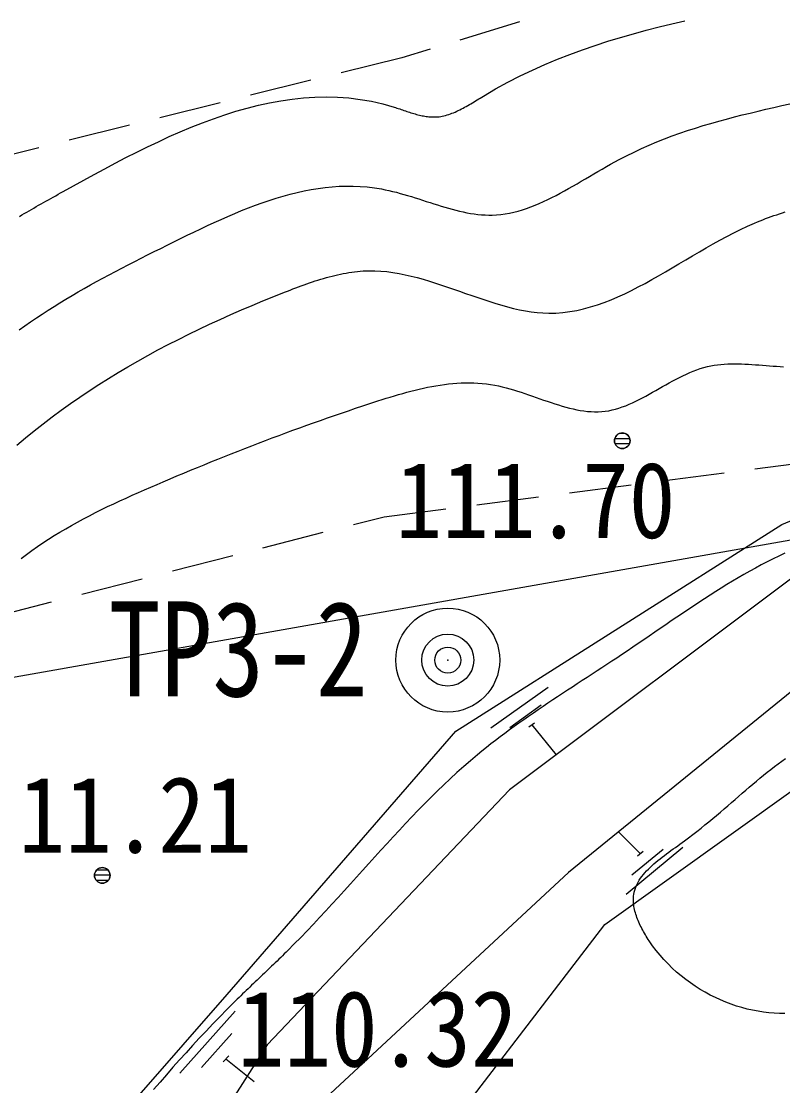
# Model space of a CAD drawing. Units: millimetres, scale not verified. Extents: x -200000 to 200000, y -137500 to 137500.
# Drawn here: x 13842 to 21173, y 37923 to 48162 of the extents above; entities that cross this region are included whole.
import ezdxf
from ezdxf.enums import TextEntityAlignment as Align

# ---------------------------------------------------------------- set-up
doc = ezdxf.new("R2010")
doc.units = ezdxf.units.MM
doc.header["$LTSCALE"] = 500
doc.header["$PDMODE"] = 32
doc.header["$PDSIZE"] = 250
doc.linetypes.add('DASHED1', pattern=[1.8, 1.2, -0.6])
for name, color, linetype in [('0-0_S-TTL', 7, 'Continuous'), ('0-4_S-BGD', 5, 'Continuous'), ('0-5_S-BGD-HICN', 6, 'Continuous'), ('0-6_S-BGD-LWCN', 7, 'Continuous'), ('0-7_S-BMK-SRVR', 3, 'Continuous')]:
    doc.layers.add(name, color=color, linetype=linetype)
doc.styles.add('ＭＳ ゴシック', font='')
doc.styles.get('ＭＳ ゴシック').set_extended_font_data('MS Gothic')

msp = doc.modelspace()

# ---------------------------------------------------------------- linework, layer by layer
at = {"layer": '0-0_S-TTL'}
msp.add_lwpolyline([(-23112, 4048), (-10403, 18683), (8674, 40954), (27373, 44256), (43348.2, 46629.2)], dxfattribs=at)
at = {"layer": '0-4_S-BGD'}
for p, q in [((19556.6, 44150), (19699.4, 44150)), ((19556.6, 44150), (19699.4, 44150)), ((19610.8, 44200), (19645.2, 44200)), ((19610.8, 44200), (19645.2, 44200)), ((19558, 44100), (19698, 44100)), ((19558, 44100), (19698, 44100)), ((18362.9, 41364.1), (18913.7, 41757)), ((18545.7, 41369.9), (18848.7, 41586)), ((18728.6, 41375.7), (18783.7, 41414.9)), ((18756.1, 41395.3), (18991.7, 41106.4)), ((19803.1, 40153.4), (19590.6, 40363.8)), ((20212.3, 40215.2), (19665, 39763.3)), ((20021.4, 40195.6), (19720.4, 39947.1)), ((19830.5, 40176), (19775.7, 40130.8)), ((14547.1, 39950), (14696.9, 39950)), ((14547.1, 39950), (14696.9, 39950)), ((14570, 40000), (14674, 40000)), ((14570, 40000), (14674, 40000)), ((14562.8, 39900), (14681.2, 39900)), ((14562.8, 39900), (14681.2, 39900)), ((15368.8, 38043.9), (15900.5, 38638.6)), ((15577.7, 38098), (15870.1, 38425.1)), ((15786.5, 38152), (15839.7, 38211.5)), ((15813.1, 38181.8), (16084.6, 37963.1))]:
    msp.add_line(p, q, dxfattribs=at)
at = {"layer": '0-4_S-BGD', "linetype": 'DASHED1'}
for points in [[(37451, 51477), (34043, 51116), (30772, 50554), (26050, 49872), (22081, 49209), (17505, 47811), (13563, 46834), (10143, 45948), (5848, 44705), (4933, 44495), (510, 43373), (58, 43281), (-1146, 42920), (-7094, 41443), (-12850, 40046), (-16897, 39081), (-20334, 38231), (-24230, 37120), (-28829, 35619)], [(-18927, 1230), (-18665.8, 1602.9), (-16569, 4596), (-11484, 9119), (-9143, 11519), (-4282, 19019), (-332, 24603), (3993, 30855), (6621, 33622), (8704, 37198), (10634, 38394), (13553, 42428), (17335, 43396), (23148, 44146)]]:
    msp.add_lwpolyline(points, dxfattribs=at)
at = {"layer": '0-4_S-BGD'}
for points in [[(34623, 44976), (31014, 44592), (28448, 44268), (23380, 43604), (21326, 42854), (18541, 40769), (16210, 38317), (13065, 33398), (10404, 30699), (6305, 25758), (3440, 22103), (1059, 17332), (-2117, 14009), (-4263, 8788), (-7831, 2927), (-8523, 240), (-7785, -1621), (-4673, -3962), (-1514, -6782), (2228, -10003), (5533, -12015)], [(-2117, 14009), (200, 17691), (2890, 22480), (5483, 26613), (9864, 31160), (11943, 34365), (15825, 38801), (18025, 41332), (21165, 43321), (23148, 44146), (28448, 44268)], [(34696, 44055), (30922, 43836), (28362, 43581), (23653, 42705), (21636, 42022), (19111, 39975), (16775, 37807), (13619, 32914), (11201, 30101), (6823, 25144), (4015, 20752), (1935, 16947), (-3539, 8540), (-6797, 2950), (-7583, 489), (-7159, -1382), (-4014, -3579), (-756, -6059), (2828, -9274), (6276, -11073)], [(7270, -10035), (3614, -8064), (4, -5440), (-3036, -3003), (-6116, -1016), (-6324, 1100), (-5192, 3260), (-2054, 8664), (2190, 15587), (4818, 20180), (7490, 24295), (12324, 29929), (14305, 32831), (17595, 37043), (19459, 39472), (21915, 41229), (23877, 41962), (28303, 42910), (30956, 43305), (34811, 43561)]]:
    msp.add_lwpolyline(points, dxfattribs=at)
for centre in [(19628, 44127), (14622, 39946)]:
    msp.add_circle(centre, 75, dxfattribs=at)
for centre, start, end in [((19628, 44127), 90, 270), ((19628, 44127), 270, 90), ((14622, 39946), 90, 270), ((14622, 39946), 270, 90)]:
    msp.add_arc(centre, 75, start, end, dxfattribs=at)
at = {"layer": '0-5_S-BGD-HICN'}
for points in [[(19367.3, 47930.5), (19489.4, 47970), (19611.9, 48007.2), (19734.8, 48042.5), (19858.1, 48075.9), (19981.8, 48107.6), (20105.8, 48138), (20230.2, 48167.1)], [(17832.9, 47242), (17848.7, 47243), (17864.4, 47244.7), (17880, 47247), (17895.7, 47249.8), (17911.2, 47253.1), (17926.7, 47257), (17942.2, 47261.3), (17957.7, 47266.1), (17973.1, 47271.4), (17988.5, 47277), (18003.8, 47283.1), (18019.1, 47289.6), (18034.4, 47296.3), (18049.6, 47303.5), (18064.9, 47310.9), (18080.1, 47318.6), (18095.3, 47326.5), (18110.5, 47334.7), (18125.6, 47343.1), (18140.8, 47351.7), (18155.9, 47360.5), (18171, 47369.3), (18186.1, 47378.3), (18201.3, 47387.4), (18216.4, 47396.6), (18231.5, 47405.8), (18246.6, 47415), (18261.7, 47424.3), (18276.8, 47433.5), (18292, 47442.6), (18409.1, 47511), (18526.9, 47575.4), (18645.3, 47636), (18764.3, 47692.9), (18883.9, 47746.5), (19004, 47796.8), (19124.6, 47844.1), (19245.7, 47888.6), (19367.3, 47930.5)], [(13826.2, 46285.4), (13848.8, 46299), (13871.6, 46312.6), (13894.4, 46326), (13917.3, 46339.5), (13940.3, 46352.8), (13963.3, 46366.1), (13986.4, 46379.4), (14009.6, 46392.6), (14032.9, 46405.8), (14056.2, 46419), (14079.6, 46432.2), (14103.1, 46445.3), (14126.6, 46458.5), (14150.2, 46471.6), (14173.9, 46484.7), (14197.6, 46497.9), (14221.4, 46511), (14245.2, 46524.2), (14344, 46578.8), (14443.6, 46633.6), (14544.1, 46688.4), (14645.4, 46742.9), (14747.4, 46797), (14850.1, 46850.4), (14953.5, 46902.8), (15057.6, 46954.2), (15162.2, 47004.1), (15267.4, 47052.5), (15373.1, 47099), (15479.3, 47143.5), (15586, 47185.7), (15693.1, 47225.4), (15800.5, 47262.4), (15908.3, 47296.5), (16016.3, 47327.3), (16124.7, 47354.8), (16233.2, 47378.6), (16342, 47398.6), (16450.9, 47414.5)], [(16450.9, 47414.5), (16559.9, 47426.1), (16668.9, 47433.1), (16778.1, 47435.4), (16887.2, 47432.7), (16996.2, 47424.8), (17105.2, 47411.4), (17214.1, 47392.4), (17322.9, 47367.5), (17431.4, 47336.5), (17445, 47332.2), (17458.6, 47327.7), (17472.2, 47323.3), (17485.8, 47318.7), (17499.3, 47314.2), (17512.9, 47309.6), (17526.5, 47305.1), (17540, 47300.5), (17553.5, 47296), (17567.1, 47291.6), (17580.6, 47287.2), (17594.1, 47282.9), (17607.5, 47278.8), (17621, 47274.7), (17634.4, 47270.9), (17647.8, 47267.1), (17661.2, 47263.6), (17674.6, 47260.2), (17687.9, 47257.1), (17701.3, 47254.2), (17714.6, 47251.6), (17727.8, 47249.2), (17741.1, 47247.1), (17754.3, 47245.3), (17767.5, 47243.9), (17780.6, 47242.7), (17793.8, 47242), (17806.8, 47241.6), (17819.9, 47241.6), (17832.9, 47242)]]:
    msp.add_lwpolyline(points, dxfattribs=at)
at = {"layer": '0-6_S-BGD-LWCN'}
for points in [[(20707.5, 47242.2), (20783.2, 47261.4), (20859, 47280), (20934.9, 47298.2), (21011, 47316.1), (21087.2, 47333.6), (21163.6, 47350.9), (21240, 47368.1)], [(18625.3, 46336.9), (18666.3, 46348.9), (18707.1, 46362.4), (18747.9, 46377.1), (18788.6, 46393), (18829.2, 46410), (18869.8, 46428.1), (18910.2, 46447.1), (18950.7, 46467), (18991, 46487.6), (19031.4, 46509), (19071.7, 46530.9), (19112, 46553.3), (19152.3, 46576.2), (19192.5, 46599.5), (19232.8, 46622.9), (19273.1, 46646.6), (19313.5, 46670.4), (19353.8, 46694.1), (19394.2, 46717.8), (19434.7, 46741.3), (19475.2, 46764.5), (19515.7, 46787.4), (19556.4, 46809.8), (19597.1, 46831.8), (19669.4, 46869.2), (19742, 46904.8), (19814.9, 46938.7), (19888, 46971), (19961.4, 47001.7), (20035.1, 47031), (20108.9, 47058.8), (20183, 47085.4), (20257.4, 47110.8), (20331.9, 47135), (20406.7, 47158.2), (20481.6, 47180.4), (20556.7, 47201.8), (20632.1, 47222.3), (20707.5, 47242.2)], [(14567.8, 45658.6), (14628, 45691.4), (14688.5, 45723.9), (14749.4, 45756.2), (14810.6, 45788.3), (14872.2, 45820.2), (14934, 45851.9), (14996.2, 45883.4), (15058.7, 45914.9), (15121.4, 45946.3), (15184.4, 45977.6), (15247.6, 46008.9), (15311.1, 46040.2), (15375.4, 46071.7), (15440, 46103.2), (15504.7, 46134.6), (15569.7, 46165.6), (15634.9, 46196.3), (15700.3, 46226.5), (15765.8, 46256.1), (15831.6, 46285.1), (15897.5, 46313.2), (15963.6, 46340.5), (16029.9, 46366.9), (16096.3, 46392.1), (16162.8, 46416.2), (16229.5, 46439), (16296.3, 46460.5), (16363.3, 46480.4), (16430.4, 46498.8), (16497.5, 46515.5), (16564.8, 46530.5), (16632.2, 46543.6), (16699.6, 46554.7), (16767.1, 46563.7), (16834.7, 46570.6), (16902.4, 46575.2), (16970.1, 46577.4), (17037.9, 46577.2), (17105.7, 46574.4)], [(17105.7, 46574.4), (17173.6, 46568.9), (17241.4, 46560.7), (17309.3, 46549.6), (17345.4, 46542.5), (17381.5, 46534.6), (17417.6, 46526.1), (17453.7, 46516.9), (17489.8, 46507.2), (17525.9, 46497), (17561.9, 46486.4), (17598, 46475.4), (17634, 46464.3), (17669.9, 46452.9), (17705.8, 46441.4), (17741.7, 46429.9), (17777.6, 46418.4), (17813.4, 46407), (17849.1, 46395.8), (17884.8, 46384.8), (17920.5, 46374.2), (17956, 46363.9), (17991.6, 46354.1), (18027, 46344.9), (18062.4, 46336.3), (18097.7, 46328.4), (18132.9, 46321.2), (18168, 46314.8), (18203, 46309.4), (18238, 46304.9), (18272.8, 46301.5), (18307.5, 46299.3), (18342.2, 46298.2), (18376.7, 46298.3), (18418.5, 46300.3), (18460.1, 46304.2), (18501.6, 46309.9), (18543, 46317.3), (18584.2, 46326.3), (18625.3, 46336.9)], [(20108.8, 45789.7), (20174.1, 45828.3), (20239.5, 45867), (20305, 45905.8), (20370.6, 45944.3), (20436.4, 45982.4), (20502.3, 46019.9), (20568.4, 46056.6), (20634.7, 46092.3), (20701.2, 46126.7), (20767.9, 46159.8), (20834.9, 46191.3), (20902.2, 46220.9), (20928.7, 46232), (20955.3, 46242.8), (20981.9, 46253.4), (21008.5, 46263.6), (21035.2, 46273.6), (21062, 46283.3), (21088.7, 46292.8), (21115.6, 46302), (21142.4, 46311), (21169.3, 46319.8), (21196.3, 46328.3)], [(17712.5, 45680.1), (17770.9, 45662.7), (17829.3, 45644.4), (17887.7, 45625.2), (17946, 45605.5), (18004.2, 45585.3), (18062.4, 45564.9), (18120.5, 45544.4), (18178.6, 45524.1), (18236.5, 45504.1), (18294.3, 45484.5), (18352, 45465.7), (18409.6, 45447.7), (18467.1, 45430.7), (18524.4, 45415), (18581.5, 45400.7), (18638.5, 45388), (18695.3, 45377), (18751.9, 45368), (18808.3, 45361.2), (18864.5, 45356.7), (18920.5, 45354.7), (18988.2, 45355.8), (19055.6, 45360.7), (19122.7, 45369.2), (19189.6, 45381), (19256.1, 45396), (19322.5, 45414), (19388.6, 45434.8), (19454.6, 45458.2), (19520.4, 45483.9), (19586.1, 45511.8), (19651.6, 45541.7), (19717, 45573.4), (19782.4, 45606.7), (19847.7, 45641.3), (19913, 45677.1), (19978.2, 45713.9), (20043.5, 45751.5), (20108.8, 45789.7)], [(16377, 45556.1), (16403.7, 45566.6), (16430.4, 45576.9), (16457.1, 45587.2), (16483.9, 45597.4), (16510.6, 45607.4), (16537.4, 45617.4), (16564.2, 45627.1), (16591.1, 45636.7), (16617.9, 45646), (16644.8, 45655.2), (16671.8, 45664.1), (16698.7, 45672.7), (16725.7, 45681.1), (16752.7, 45689.2), (16779.7, 45696.9), (16806.7, 45704.4), (16833.8, 45711.4), (16860.8, 45718.1), (16887.9, 45724.4), (16915, 45730.3), (16942.2, 45735.8), (16969.3, 45740.8), (16996.5, 45745.4), (17023.7, 45749.5), (17050.9, 45753.1), (17078.1, 45756.1), (17105.4, 45758.6), (17132.7, 45760.5), (17159.9, 45761.9), (17187.3, 45762.7), (17245.4, 45762.3), (17303.7, 45759.3), (17362, 45753.8), (17420.4, 45746.1), (17478.8, 45736.3), (17537.2, 45724.6), (17595.6, 45711.3), (17654.1, 45696.4), (17712.5, 45680.1)], [(13823.2, 45194.5), (13877.7, 45233.4), (13932.6, 45271.6), (13988.1, 45309.2), (14044.1, 45346.3), (14100.6, 45382.8), (14157.5, 45418.8), (14214.8, 45454.3), (14272.6, 45489.4), (14330.8, 45524), (14389.5, 45558.2), (14448.5, 45592), (14508, 45625.4), (14567.8, 45658.6)], [(13798.5, 44084.6), (13881.7, 44154.8), (13966.2, 44223.6), (14051.7, 44291), (14138.4, 44357), (14226.2, 44421.7), (14315.1, 44485.1), (14405, 44547.1), (14496, 44607.9), (14587.9, 44667.5), (14680.7, 44725.8), (14774.5, 44783), (14869.2, 44839), (14964.8, 44893.8), (15061.2, 44947.5), (15158.4, 45000.2), (15256.3, 45051.7), (15355.1, 45102.3), (15454.5, 45151.8), (15554.6, 45200.3), (15655.4, 45247.9), (15756.9, 45294.5), (15858.9, 45340.3), (15961.5, 45385.1), (16064.6, 45429.1), (16168.3, 45472.2), (16272.4, 45514.6), (16377, 45556.1)], [(20345.3, 44809.9), (20379.1, 44821.5), (20413.1, 44831.8), (20447.4, 44840.8), (20479.5, 44847.8), (20511.9, 44853.6), (20544.4, 44858.3), (20577.1, 44862), (20609.9, 44864.7), (20642.9, 44866.5), (20676.1, 44867.5), (20709.3, 44867.8), (20742.7, 44867.4), (20776.2, 44866.4), (20809.7, 44865), (20843.3, 44863.1), (20877, 44860.9), (20910.8, 44858.5), (20944.5, 44855.9), (20978.3, 44853.2), (21012.2, 44850.5), (21046, 44847.9), (21079.8, 44845.4), (21113.6, 44843.1), (21147.3, 44841.1), (21181, 44839.6)], [(19048.7, 44460.8), (19084, 44450.7), (19119.3, 44441.4), (19154.3, 44433), (19189.3, 44425.5), (19224.2, 44419), (19258.9, 44413.7), (19293.5, 44409.6), (19328, 44406.9), (19362.3, 44405.5), (19396.5, 44405.7), (19430.5, 44407.5), (19464.3, 44411), (19497.4, 44416.2), (19530.3, 44423), (19563.1, 44431.3), (19595.8, 44441.1), (19628.4, 44452.1), (19660.9, 44464.4), (19693.3, 44477.8), (19725.6, 44492.1), (19757.9, 44507.3), (19790.2, 44523.3), (19822.4, 44540), (19854.6, 44557.2), (19886.8, 44574.9), (19919, 44593), (19951.3, 44611.2), (19983.6, 44629.6), (20015.9, 44648), (20048.4, 44666.4), (20080.9, 44684.5), (20113.4, 44702.4), (20146.1, 44719.8), (20178.9, 44736.7), (20211.9, 44753), (20245, 44768.6), (20278.2, 44783.3), (20311.7, 44797.1), (20345.3, 44809.9)], [(17554.1, 44594), (17594, 44604.6), (17634, 44614.7), (17674.1, 44624.3), (17714.2, 44633.3), (17754.4, 44641.8), (17794.6, 44649.6), (17834.8, 44656.7), (17875.1, 44663.2), (17915.4, 44668.8), (17955.8, 44673.6), (17996.2, 44677.6), (18036.6, 44680.7), (18077, 44682.9), (18117.4, 44684.1), (18157.9, 44684.2), (18198.3, 44683.3), (18238.8, 44681.3), (18279.3, 44678.2), (18319.7, 44673.8), (18360.2, 44668.3), (18400.7, 44661.4), (18437, 44654.2), (18473.3, 44645.9), (18509.7, 44636.8), (18546, 44627), (18582.2, 44616.4), (18618.5, 44605.3), (18654.7, 44593.6), (18690.8, 44581.6), (18726.9, 44569.3), (18763, 44556.8), (18798.9, 44544.1), (18834.9, 44531.5), (18870.7, 44518.9), (18906.5, 44506.6), (18942.2, 44494.5), (18977.8, 44482.7), (19013.3, 44471.5), (19048.7, 44460.8)], [(15209.3, 43733.1), (15275, 43761), (15340.7, 43788.6), (15406.2, 43816), (15471.8, 43843.2), (15537.2, 43870.2), (15602.7, 43897), (15668.1, 43923.6), (15733.6, 43949.9), (15799, 43976.1), (15864.5, 44002.1), (15930, 44027.9), (15995.6, 44053.4), (16061.2, 44078.8), (16126.9, 44104.1), (16192.7, 44129.1), (16258.6, 44153.9), (16324.6, 44178.6), (16390.7, 44203.1), (16456.9, 44227.5), (16523.3, 44251.6), (16589.8, 44275.6), (16656.5, 44299.5), (16723.4, 44323.1), (16790.5, 44346.7), (16857.7, 44370), (16925.2, 44393.2), (16992.9, 44416.3), (17060.9, 44439.2), (17129.1, 44462), (17197.6, 44484.7), (17236.9, 44497.6), (17276.3, 44510.4), (17315.7, 44523), (17355.3, 44535.5), (17394.9, 44547.8), (17434.6, 44559.9), (17474.3, 44571.6), (17514.2, 44583), (17554.1, 44594)], [(13841.8, 42994.9), (13892.9, 43033.7), (13944.8, 43071.5), (13997.4, 43108.4), (14050.8, 43144.5), (14104.8, 43179.7), (14159.4, 43214.2), (14214.7, 43247.8), (14270.5, 43280.7), (14326.8, 43312.9), (14383.6, 43344.4), (14440.9, 43375.3), (14498.6, 43405.6), (14556.6, 43435.3), (14615, 43464.4), (14673.7, 43493.1), (14732.7, 43521.2), (14791.8, 43548.9), (14851.2, 43576.2), (14910.7, 43603.1), (14970.4, 43629.7), (15030.1, 43655.9), (15089.8, 43681.9), (15149.6, 43707.6), (15209.3, 43733.1)], [(21193.5, 43044.8), (21136.3, 43017.7), (21079.4, 42989.8), (21022.9, 42961.2), (20966.7, 42931.9), (20910.9, 42901.8), (20855.4, 42871.2), (20800.1, 42839.9), (20745.2, 42808)], [(20745.2, 42808), (20690.4, 42775.6), (20636, 42742.7), (20581.7, 42709.3), (20527.6, 42675.5), (20473.8, 42641.3), (20420.1, 42606.7), (20366.5, 42571.8), (20313.1, 42536.6), (20259.7, 42501.1), (20206.5, 42465.4), (20153.4, 42429.6), (20100.3, 42393.5), (20047.2, 42357.4), (19994.2, 42321.2), (19941.1, 42284.9), (19888.1, 42248.6), (19835, 42212.4), (19781.9, 42176.2), (19728.7, 42140.1), (19675.5, 42104.2), (19622.1, 42068.4), (19574.8, 42036.9), (19527.5, 42005.6), (19480.1, 41974.4), (19432.6, 41943.3), (19385.1, 41912.3), (19337.7, 41881.3), (19290.2, 41850.4), (19242.7, 41819.5), (19195.2, 41788.6), (19147.8, 41757.6), (19100.5, 41726.7), (19053.2, 41695.7), (19006, 41664.6), (18958.9, 41633.4), (18912, 41602.1), (18865.2, 41570.6), (18818.5, 41539), (18772.1, 41507.2)], [(18772.1, 41507.2), (18725.8, 41475.3), (18679.7, 41443.1), (18633.8, 41410.6), (18588.1, 41378), (18542.7, 41345), (18497.6, 41311.7), (18452.7, 41278.2), (18408.2, 41244.3), (18363.9, 41210), (18320, 41175.4), (18276.4, 41140.3), (18233.2, 41104.9), (18166.9, 41049.1), (18101.4, 40992.3), (18036.7, 40934.6), (17972.8, 40876), (17909.6, 40816.6), (17847, 40756.4), (17785, 40695.5), (17723.6, 40634), (17662.6, 40571.8), (17602.1, 40509.1), (17542, 40445.9), (17482.3, 40382.3), (17422.8, 40318.3), (17363.6, 40253.9), (17304.6, 40189.3), (17245.7, 40124.4), (17186.9, 40059.4), (17128.2, 39994.3), (17069.4, 39929.1), (17010.6, 39863.9), (16951.7, 39798.8), (16892.7, 39733.8), (16833.4, 39668.9), (16773.9, 39604.3), (16714.1, 39539.9), (16654, 39475.8), (16593.4, 39412.2)], [(20097, 40184.2), (20118.6, 40199.8), (20140.2, 40215.3), (20161.8, 40230.9), (20183.4, 40246.4), (20204.9, 40261.9), (20226.2, 40277.5), (20267.3, 40308), (20307.6, 40338.6), (20347.3, 40369.4), (20386.2, 40400.1), (20424.5, 40430.9), (20462.2, 40461.8), (20499.4, 40492.6), (20536.1, 40523.4), (20572.3, 40554.1), (20608.2, 40584.7), (20643.6, 40615.3), (20678.8, 40645.7), (20713.7, 40675.9), (20748.3, 40706), (20782.8, 40735.9), (20817.1, 40765.5), (20851.4, 40795), (20885.6, 40824.1), (20919.9, 40853), (20954.1, 40881.5), (20988.5, 40909.7), (21023, 40937.5), (21057.7, 40965), (21092.7, 40992), (21127.9, 41018.6), (21163.4, 41044.8), (21199.3, 41070.4)], [(19769, 39541.5), (19763.6, 39556.8), (19758.7, 39572), (19754.2, 39587.2), (19750.1, 39602.3), (19746.4, 39617.4), (19743.3, 39632.4), (19740.6, 39647.4), (19738.4, 39662.2), (19736.8, 39677), (19735.7, 39691.6), (19735.1, 39706.1), (19735.1, 39720.5), (19735.6, 39734.8), (19736.8, 39748.8), (19738.6, 39762.8), (19742.4, 39783.4), (19747.6, 39803.7), (19754.1, 39823.6), (19761.9, 39843.2), (19770.9, 39862.5), (19781, 39881.4), (19792.2, 39900), (19804.4, 39918.4), (19817.6, 39936.5), (19831.8, 39954.3), (19846.8, 39971.8), (19862.7, 39989.2), (19879.3, 40006.3), (19896.6, 40023.2), (19914.6, 40039.9), (19933.2, 40056.5), (19952.3, 40072.8), (19971.9, 40089.1), (19992, 40105.2), (20012.5, 40121.2), (20033.2, 40137), (20054.3, 40152.8), (20075.6, 40168.5), (20097, 40184.2)], [(20987.7, 38630.3), (20935.5, 38638.3), (20883.3, 38648.1), (20831.2, 38660), (20779.3, 38673.7), (20727.5, 38689.3), (20676.1, 38706.8), (20625, 38726.1), (20574.4, 38747.3), (20524.3, 38770.2), (20474.7, 38794.9), (20425.9, 38821.4), (20377.8, 38849.6), (20330.6, 38879.6), (20284.3, 38911.2), (20238.9, 38944.5), (20194.6, 38979.5), (20151.5, 39016), (20109.5, 39054.2), (20068.9, 39094), (20029.6, 39135.3), (19991.7, 39178.2), (19955.4, 39222.6), (19920.6, 39268.5), (19887.6, 39315.8), (19878, 39330.3), (19868.6, 39344.9), (19859.3, 39359.7), (19850.3, 39374.5), (19841.5, 39389.4), (19832.9, 39404.5), (19824.6, 39419.5), (19816.6, 39434.7), (19808.8, 39449.9), (19801.3, 39465.1), (19794.2, 39480.4), (19787.3, 39495.6), (19780.8, 39510.9), (19774.7, 39526.2), (19769, 39541.5)], [(16593.4, 39412.2), (16532.4, 39349), (16470.9, 39286.2), (16408.8, 39224), (16391.6, 39207), (16374.3, 39189.9), (16357, 39173), (16339.6, 39156), (16322.2, 39139.1), (16304.8, 39122.2), (16287.4, 39105.4), (16269.9, 39088.6), (16252.4, 39071.8), (16235, 39055), (16217.5, 39038.3), (16200, 39021.6), (16182.4, 39004.9), (16164.9, 38988.2), (16147.4, 38971.6), (16129.9, 38954.9), (16112.5, 38938.3), (16095, 38921.7), (16077.5, 38905), (16060.1, 38888.4), (16042.7, 38871.8), (16025.3, 38855.2), (16008, 38838.6), (15990.7, 38821.9), (15973.5, 38805.3), (15956.2, 38788.7), (15939.1, 38772), (15922, 38755.3), (15904.9, 38738.6), (15887.9, 38721.9), (15819.8, 38654.2), (15752.6, 38586.1), (15686.3, 38517.6), (15620.7, 38448.8), (15555.9, 38379.7), (15491.8, 38310.2)], [(21194.7, 38618.6), (21143.4, 38618.5), (21091.7, 38620.4), (21039.8, 38624.4), (20987.7, 38630.3)], [(15491.8, 38310.2), (15428.2, 38240.3), (15365.1, 38170.1), (15302.5, 38099.5), (15240.2, 38028.5), (15178.2, 37957.1), (15116.5, 37885.4)]]:
    msp.add_lwpolyline(points, dxfattribs=at)
at = {"layer": '0-7_S-BMK-SRVR'}
for radius in [500, 250]:
    msp.add_circle((17948, 42017), radius, dxfattribs=at)
msp.add_point((17948, 42017), dxfattribs=at)

# ---------------------------------------------------------------- texts
at = {"layer": '0-4_S-BGD', "style": 'ＭＳ ゴシック', "width": 0.9}
for s, p in [('111.70', (17446.8, 42970.8)), ('111.21', (13367.2, 39943.8)), ('110.32', (15926.5, 37886.3))]:
    msp.add_text(s, height=733.1, dxfattribs=at).set_placement(p, align=Align.BOTTOM_LEFT)
at = {"layer": '0-7_S-BMK-SRVR', "style": 'ＭＳ ゴシック', "width": 0.8}
msp.add_text('TP3-2', height=916.4, dxfattribs=at).set_placement((14683.9, 41392), align=Align.BOTTOM_LEFT)

doc.saveas('drawing.dxf')
